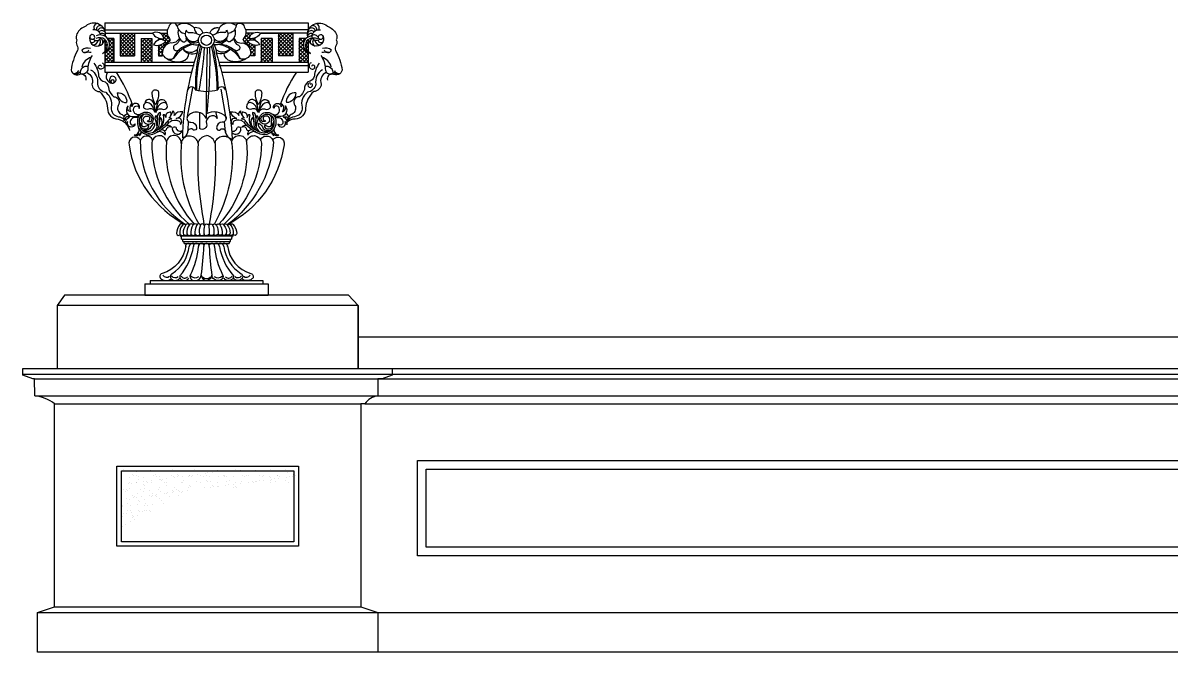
# Model space of a CAD drawing. Extents: x 241 to 4289, y 3278 to 4436.
# Drawn here: x 241 to 2265, y 3327 to 4436 of the extents above; entities that cross this region are included whole.
import ezdxf

# ---------------------------------------------------------------- set-up
doc = ezdxf.new("R2010")
doc.units = 0
doc.header["$LTSCALE"] = 0.85
doc.header["$MEASUREMENT"] = 0
doc.layers.get('0').update_dxf_attribs({"color": 3, "linetype": 'CONTINUOUS'})
for name, color, linetype in [('2', 2, 'CONTINUOUS'), ('3', 3, 'CONTINUOUS'), ('4', 4, 'CONTINUOUS'), ('7', 7, 'CONTINUOUS')]:
    doc.layers.add(name, color=color, linetype=linetype)

# ---------------------------------------------------------------- blocks, each defined once
blk = doc.blocks.new('*X3')
at = {"color": 0}
for p, q in [((71028, 35326.2), (71030, 35328.2)), ((71033, 35320.6), (71040.6, 35328.2)), ((71053.9, 35309.1), (71034.8, 35328.2)), ((71036.2, 35313.2), (71046.6, 35323.6)), ((71046.3, 35327.3), (71045.4, 35328.2)), ((71022.6, 35308.6), (71020.1, 35311.1)), ((71020.1, 35275.8), (71053.9, 35309.7)), ((71020.1, 35286.4), (71028.1, 35294.5)), ((71032.5, 35277.5), (71020.1, 35289.9)), ((71020.4, 35307.9), (71025.2, 35312.7)), ((71035.6, 35285), (71026.6, 35294)), ((71033.3, 35308.5), (71029.8, 35312)), ((71031.8, 35308.8), (71034.9, 35311.8)), ((71039.2, 35292), (71034, 35297.2)), ((71049.6, 35302.8), (71034.5, 35317.9)), ((71039.5, 35305.9), (71050, 35316.4)), ((71043.9, 35297.9), (71040, 35301.8)), ((71032, 35267.3), (71020.1, 35279.3)), ((71020.1, 35265.2), (71032.5, 35277.7)), ((71026.9, 35261.9), (71020.1, 35268.7)), ((71027.3, 35261.9), (71032.2, 35266.7))]:
    blk.add_line(p, q, dxfattribs=at)
blk = doc.blocks.new('*X1')
at = {"color": 0}
for p, q in [((70908.5, 35291.6), (70945.2, 35328.2)), ((70908.5, 35302.2), (70934.6, 35328.2)), ((70908.5, 35312.8), (70924, 35328.2)), ((70908.5, 35323.4), (70913.3, 35328.2)), ((70950.5, 35285.2), (70908.5, 35327.2)), ((70908.5, 35280.9), (70950.5, 35322.9)), ((70950.5, 35295.8), (70918.1, 35328.2)), ((70950.5, 35306.4), (70928.7, 35328.2)), ((70950.5, 35317), (70939.3, 35328.2)), ((70950.5, 35327.6), (70950, 35328.2)), ((70950.5, 35274.6), (70908.5, 35316.6)), ((70908.5, 35270.3), (70950.5, 35312.3)), ((70950.5, 35264), (70908.5, 35306)), ((70942, 35261.9), (70908.5, 35295.4)), ((70910.6, 35261.9), (70950.5, 35301.7)), ((70921.3, 35261.9), (70950.5, 35291.1)), ((70969.5, 35310.1), (70971.6, 35312.2)), ((70969.5, 35299.5), (70982.2, 35312.2)), ((70969.5, 35288.9), (70992.8, 35312.2)), ((70969.5, 35278.3), (71001.1, 35309.9)), ((71001.1, 35277.1), (70969.5, 35308.6)), ((70969.5, 35267.7), (71001.1, 35299.3)), ((71001.1, 35266.5), (70969.5, 35298)), ((70969.5, 35257.1), (71001.1, 35288.6)), ((71001.1, 35255.9), (70969.5, 35287.4)), ((71001.1, 35287.7), (70976.6, 35312.2)), ((71001.1, 35298.3), (70987.2, 35312.2)), ((71001.1, 35308.9), (70997.8, 35312.2)), ((70931.4, 35261.9), (70908.5, 35284.8)), ((70920.8, 35261.9), (70908.5, 35274.2)), ((70910.2, 35261.9), (70908.5, 35263.6)), ((70931.9, 35261.9), (70950.5, 35280.5)), ((70942.5, 35261.9), (70950.5, 35269.9)), ((70969.5, 35246.5), (71001.1, 35278)), ((71001.1, 35245.3), (70969.5, 35276.8)), ((70992.9, 35242.9), (70969.5, 35266.2)), ((70982.3, 35242.9), (70969.5, 35255.6)), ((70976.5, 35242.9), (71001.1, 35267.4)), ((70987.1, 35242.9), (71001.1, 35256.8)), ((70971.6, 35242.9), (70969.5, 35245)), ((70997.7, 35242.9), (71001.1, 35246.2))]:
    blk.add_line(p, q, dxfattribs=at)
blk = doc.blocks.new('*X2')
at = {"color": 0}
for p, q in [((70862.8, 35309.5), (70863.1, 35309.8)), ((70866.8, 35305.3), (70862.8, 35309.3)), ((70862.8, 35298.8), (70867.7, 35303.8)), ((70870.7, 35290.8), (70862.8, 35298.7)), ((70862.8, 35288.2), (70870.4, 35295.9)), ((70862.8, 35267), (70889.5, 35293.8)), ((70868.8, 35282.1), (70862.8, 35288.1)), ((70889.5, 35293.2), (70870.5, 35312.2)), ((70872.7, 35308.7), (70876.1, 35312.2)), ((70889.5, 35272), (70875.6, 35285.9)), ((70876, 35301.5), (70886.7, 35312.2)), ((70876.9, 35291.7), (70889.5, 35304.4)), ((70889.5, 35282.6), (70877, 35295.1)), ((70889.5, 35303.8), (70881.1, 35312.2)), ((70862.8, 35277.6), (70869.7, 35284.5)), ((70862.8, 35256.4), (70889.5, 35283.2)), ((70864.8, 35275.5), (70862.8, 35277.5)), ((70862.8, 35245.8), (70889.5, 35272.6)), ((70886.8, 35242.9), (70862.8, 35266.9)), ((70876.2, 35242.9), (70862.8, 35256.3)), ((70889.5, 35250.7), (70866.7, 35273.5)), ((70870.4, 35242.9), (70889.5, 35261.9)), ((70889.5, 35261.3), (70872, 35278.9)), ((70865.6, 35242.9), (70862.8, 35245.7)), ((70881, 35242.9), (70889.5, 35251.3))]:
    blk.add_line(p, q, dxfattribs=at)

msp = doc.modelspace()

# ---------------------------------------------------------------- linework, layer by layer
at = {"color": 7}
for p, q in [((385.6, 4436.2), (744.4, 4436.2)), ((744.4, 4436.2), (744.4, 4422.8)), ((386.8, 4418.2), (469.8, 4418.2)), ((413, 4418.2), (413, 4378.4)), ((438.2, 4418.2), (438.2, 4378.4)), ((483, 4418.2), (495.7, 4418.2)), ((743.2, 4418.2), (660.2, 4418.2)), ((660.2, 4418.2), (713.2, 4418.2)), ((691.8, 4418.2), (691.8, 4378.4)), ((717, 4418.2), (717, 4378.4)), ((401.6, 4408.6), (389.9, 4408.6)), ((389.9, 4408.6), (401.6, 4408.6)), ((401.6, 4367), (401.6, 4408.6)), ((401.6, 4408.6), (401.6, 4367)), ((449.6, 4408.6), (449.6, 4367)), ((449.6, 4408.6), (468.6, 4408.6)), ((468.6, 4408.6), (468.6, 4367)), ((480, 4409.8), (480, 4406)), ((480, 4396.9), (480, 4378.4)), ((650.1, 4409.8), (650.1, 4406)), ((650.1, 4397.5), (650.1, 4378.4)), ((661.5, 4408.6), (661.5, 4367)), ((680.4, 4408.6), (661.5, 4408.6)), ((680.4, 4408.6), (680.4, 4367)), ((740.2, 4408.6), (728.4, 4408.6)), ((728.4, 4408.6), (728.4, 4367)), ((744.4, 4407.3), (744.4, 4385.3)), ((385.6, 4383.9), (385.6, 4367)), ((413, 4378.4), (438.2, 4378.4)), ((480, 4378.4), (487.3, 4378.4)), ((650.1, 4378.4), (642.7, 4378.4)), ((717, 4378.4), (691.8, 4378.4)), ((744.4, 4383.9), (744.4, 4349.2)), ((385.6, 4367), (543.1, 4367)), ((385.6, 4367), (401.6, 4367)), ((586.8, 4367), (744.4, 4367)), ((385.6, 4349.2), (538.2, 4349.2)), ((591.6, 4349.2), (744.4, 4349.2)), ((518.3, 4061), (611.7, 4061)), ((525.4, 4047.6), (604.6, 4047.6)), ((456.3, 3976.3), (673.8, 3976.3)), ((456.3, 3976.3), (456.3, 3956.2)), ((465.7, 3982.3), (664.3, 3982.3)), ((465.7, 3982.3), (465.7, 3976.3)), ((664.3, 3982.3), (664.3, 3976.3)), ((673.8, 3976.3), (673.8, 3956.2)), ((456.3, 3956.2), (673.8, 3956.2))]:
    msp.add_line(p, q, dxfattribs=at)
at = {"color": 3}
for p, q in [((385.6, 4436.2), (385.6, 4422.8)), ((386.8, 4424.2), (496.2, 4424.2)), ((646.4, 4418.2), (633.7, 4418.2)), ((743.2, 4424.2), (633.8, 4424.2)), ((385.6, 4407.3), (385.6, 4385.3)), ((385.6, 4383.9), (385.6, 4349.2)), ((385.6, 4361), (543.1, 4361)), ((586.8, 4361), (744.4, 4361)), ((531.3, 4271.2), (540.8, 4321.7)), ((565, 4267.6), (565, 4315.7)), ((599.5, 4267.6), (590.9, 4319.2)), ((584.5, 4267.9), (581.4, 4279.9)), ((532.5, 4247.1), (533.2, 4262.6)), ((598.7, 4243.4), (596.7, 4262.5)), ((518.3, 4061), (611.7, 4061)), ((520.9, 4055), (609.1, 4055)), ((523.1, 4050.8), (606.9, 4050.8))]:
    msp.add_line(p, q, dxfattribs=at)
at = {"color": 4}
for p, q in [((713.2, 4418.2), (660.2, 4418.2)), ((638.9, 3982.3), (664.3, 3982.3)), ((664.3, 3982.3), (664.3, 3976.3)), ((664.3, 3976.3), (673.8, 3976.3)), ((673.8, 3976.3), (673.8, 3956.2))]:
    msp.add_line(p, q, dxfattribs=at)
at = {"color": 3}
for points in [[(386.9, 4412.3, 0.698115), (352, 4430.7, 0.182246), (336.6, 4417.1, 0.252132), (336.3, 4406.3, 0.203754), (336.3, 4396.9, -0.258142), (337.5, 4387.5, 0.090131), (326.1, 4353.1, 0.535416), (343, 4346.4, -0.515483), (352, 4335.6, 0.776751)], [(512.9, 4431.5, 0.769716), (498.6, 4429.4, 0.31729), (498.6, 4410.3, -0.505376), (498.9, 4403.7, 0.238903), (487, 4382.2, 0.375464), (504.3, 4372.4, 0.816443)], [(512.9, 4431.5, -0.416713), (542.9, 4427.5, -1.695575)], [(617.2, 4431.5, 0.416713), (587.1, 4427.5, 1.695575)], [(617.2, 4431.5, -0.769716), (631.4, 4429.4, -0.31729), (631.4, 4410.3, 0.505376), (631.1, 4403.7, -0.238903), (643, 4382.2, -0.375464), (625.7, 4372.4, -0.816443)], [(365.3, 4407.5, 1.562062), (359.3, 4412.6, 1.037774), (384.7, 4405.3, 0.026028), (385.6, 4407.3, 0.182246)], [(378.5, 4415.1, 0.412394), (364.4, 4423.9, 0.799921)], [(489.8, 4408.4, 0.527088), (469.6, 4418, 0.273136), (489.8, 4408.4, 2.306218)], [(512.9, 4431.5, 0.34571), (527.5, 4417.6)], [(515.4, 4425.2, 0.317319), (522.2, 4404, 0.838972), (529.1, 4409.4, -1.664776)], [(532.5, 4419.4, -0.422481), (529.9, 4423.6, 0.418627), (531.8, 4407.9, 0.401495), (550.8, 4406.9)], [(532.5, 4419.4, -0.180095), (553.5, 4414.5, -1.585024)], [(559, 4418.2, 0.420014), (542.9, 4427.5, -0.15798)], [(542.9, 4427.5, 0.202371), (549, 4416.7)], [(571, 4418.2, -0.433233), (587.7, 4427.4, 0.15798)], [(571, 4418.2, -0.420014), (587.1, 4427.5, 0.15798)], [(597.5, 4419.4, 0.180095), (576.5, 4414.5, 1.585024)], [(597.5, 4419.4, 0.422481), (600.1, 4423.6, -0.418627), (598.2, 4407.9, -0.426053), (578.4, 4407.6)], [(587.1, 4427.5, -0.202371), (581, 4416.7)], [(614.7, 4425.2, -0.317319), (607.8, 4404, -0.838972), (600.9, 4409.4, 1.664776)], [(617.2, 4431.5, -0.34571), (602.5, 4417.6)], [(640.2, 4408.4, -0.527088), (660.4, 4418, -0.273136), (640.2, 4408.4, -2.306218)], [(761.4, 4411.6, 0.423687), (749.1, 4413.2, 0.842691), (748.5, 4382.5, -3.428824)], [(764.7, 4407.5, -1.562062), (770.7, 4412.6, -1.037774), (745.4, 4405.3, -0.026028), (744.4, 4407.3, -0.182246)], [(764.4, 4407.7, -0.777916), (751.4, 4414.2, -0.434299), (765.6, 4423.9, -0.799921)], [(365.7, 4407.7, 0.579509), (378.4, 4410.2, 0.434299)], [(381.5, 4382.5, 0.526111), (385.6, 4407.3, 0.280422), (369.6, 4408.7, 4.253763)], [(493.2, 4403.7, 0.527088), (471.7, 4397.4, 0.273136), (493.2, 4403.7, 2.306218)], [(516.9, 4410, -0.385952), (501.3, 4401, 0.170735), (489.7, 4393, 1.960451)], [(541.5, 4398.4, 0.3081), (507.2, 4375.5, -0.401261), (495.7, 4373.2, 0.225835), (522.3, 4369.1, 0.379932), (533.8, 4383)], [(541.4, 4398.4, 0.19454), (506.3, 4373.2, 1.817414)], [(517.2, 4409.4, -0.314907), (508.5, 4397.1, 1.040155), (516, 4388.8, -0.404423)], [(552.7, 4398.7, 0.204204), (548.3, 4383.5, 0.07361), (522.5, 4234)], [(529.1, 4409.8, 0.402467), (552.7, 4398.7)], [(529.2, 4410.7, 0.396774), (551.3, 4402.5, -0.20194)], [(554.2, 4396.7, 0.063781), (545.4, 4318.1, 4.631788)], [(556.9, 4394.3, 0.069716), (547, 4318.3, 1.0531)], [(561, 4392.3), (561, 4392.7, -0.028754), (551.4, 4317, 1.204115)], [(570.2, 4393, -0.035866), (565.3, 4276.7)], [(573, 4395, -0.070368), (583, 4318.3, -1.0531)], [(575.7, 4397.3, -0.064303), (584.6, 4318.1, -4.631788)], [(577, 4399, -0.209261), (581.8, 4383.5, -0.060198), (610.3, 4231.5)], [(601, 4409.8, -0.402467), (577.3, 4398.7)], [(600.9, 4410.7, -0.396774), (578.7, 4402.5, 0.20194)], [(588.6, 4398.4, -0.19454), (623.8, 4373.2, -1.817414)], [(588.6, 4398.4, -0.3081), (622.8, 4375.5, 0.401261), (634.4, 4373.2, -0.225835), (607.7, 4369.1, -0.379932), (596.2, 4383)], [(612.9, 4409.4, 0.314907), (621.5, 4397.1, -1.040155), (614.1, 4388.8, 0.404423)], [(613.2, 4410, 0.385952), (628.7, 4401, -0.170735), (640.3, 4393, -1.960451)], [(636.9, 4403.7, -0.527088), (658.3, 4397.4, -0.273136), (636.9, 4403.7, -2.306218)], [(748.5, 4382.5, -0.526111), (744.4, 4407.3, -0.280422), (760.5, 4408.7, -4.253763)], [(363.6, 4379, 0.150469), (355.7, 4355.4, -0.520532), (343, 4346.4, -1.383463)], [(522.9, 4390.9, 0.454904), (548.9, 4389.9, -2.525875)], [(523.2, 4390.5, 0.362756), (548.3, 4383.5)], [(607.1, 4390.9, -0.454904), (581.1, 4389.9, 2.525875)], [(606.8, 4390.5, -0.362756), (581.8, 4383.5)], [(766.4, 4379, -0.150469), (774.3, 4355.4, 0.520532), (787.1, 4346.4, 1.383463)], [(360.7, 4353.8, -0.316564), (372.5, 4328.2, 0.328985), (387.2, 4314, -0.303365), (396.6, 4287.5, 0.405765), (409.9, 4271, -0.133765), (419.1, 4267.2, 7.49622)], [(366.3, 4365.3, -0.151567), (374.8, 4342.9, 0.314244), (386.3, 4332.3, -0.242755), (392.5, 4319, 0.14303), (401.3, 4306.1, -0.620501), (409.3, 4290.8, 0.42627), (414.3, 4275.7, -0.127515), (420, 4271, 0.990016)], [(380.7, 4365.9, -1.032996), (376.1, 4355.4, -0.556007), (375.4, 4361.3, -0.593494), (380, 4359.3, 0.909286)], [(769.4, 4353.8, 0.316564), (757.6, 4328.2, -0.328985), (742.8, 4314, 0.303365), (733.4, 4287.5, -0.405765), (720.1, 4271, 0.210212), (707, 4263.2, -7.49622)], [(763.8, 4365.3, 0.151567), (755.2, 4342.9, -0.314244), (743.7, 4332.3, 0.242755), (737.5, 4319, -0.14303), (728.7, 4306.1, 0.620501), (720.7, 4290.8, -0.42627), (715.7, 4275.7, 0.127515), (710.1, 4271, -0.990016)], [(749.3, 4365.9, 1.032996), (753.9, 4355.4, 0.556007), (754.6, 4361.3, 0.593494), (750, 4359.3, -0.909286)], [(354.4, 4348.8, -0.383956), (363, 4328.5, 0.414259), (376.1, 4315.4, -0.193136), (390.6, 4285.8, 0.434322), (408.9, 4266.8, -0.152743), (423.2, 4258.1, 1.016255)], [(390, 4348.2, 0.566866), (398.5, 4330.1, 0.462314), (405.5, 4336.8, 0.759984), (394.8, 4339.2, 0.46677), (398.5, 4330.1, 1.08221), (399.8, 4335.8, 0.924035), (398.5, 4330.1, 1.797408)], [(407.6, 4312.9, -0.437418), (424.4, 4298.3, 0.033641), (423.8, 4295.7, 0.206643)], [(407.6, 4312.9, 0.392999), (423.8, 4295.7, 0.042492)], [(474.6, 4292.1, -0.113981), (469.4, 4312.2, -1.094531), (480.5, 4312.8, -0.127423), (474.6, 4292.1, 0.430897)], [(545.1, 4318.6, 0.146979), (584.6, 4318.5)], [(656.3, 4292.1, -0.113981), (651.1, 4312.2, -1.094531), (662.2, 4312.8, -0.127423), (656.3, 4292.1, 0.430897)], [(722.4, 4312.9, 0.437418), (705.6, 4298.3, -0.033641), (706.2, 4295.7, -0.206643)], [(722.4, 4312.9, -0.392999), (706.2, 4295.7, -0.042492)], [(747.7, 4330.4, 1.045287), (747.7, 4322.7, 0.411458), (751.8, 4327, 0.965736), (747.7, 4327, -57.369477)], [(447.9, 4274.6, -0.654979), (436.9, 4286.1, -0.891982), (446.3, 4285.2, 1.187657), (433.4, 4288.1, -0.335423), (433.7, 4294.2, 0.445601), (431.9, 4279.9, -0.580109), (426.7, 4290.1, 0.741388), (437.5, 4271.3, 0.170439), (447.9, 4274.6, -0.217324)], [(470.7, 4296.5, -0.054265), (474.3, 4278.4, 0.475968), (462.7, 4284.3, -0.393855), (454, 4287.1)], [(470.7, 4296.5, 0.790569), (456.1, 4294.4, 1.088717)], [(479.1, 4296.5, 0.054265), (475.6, 4278.4, -0.475968), (487.1, 4284.3, 0.393855), (495.8, 4287.1)], [(479.1, 4296.5, -0.790569), (493.7, 4294.4, -1.088717)], [(652.4, 4296.5, -0.054265), (656, 4278.4, 0.475968), (644.5, 4284.3, -0.393855), (635.8, 4287.1)], [(652.4, 4296.5, 0.790569), (637.8, 4294.4, 1.088717)], [(660.9, 4296.5, 0.054265), (657.3, 4278.4, -0.475968), (668.8, 4284.3, 0.393855), (677.5, 4287.1)], [(660.9, 4296.5, -0.790569), (675.5, 4294.4, -1.088717)], [(682.1, 4274.6, 0.654979), (693.1, 4286.1, 0.891982), (683.7, 4285.2, -1.187657), (696.6, 4288.1, 0.335423), (696.3, 4294.2, -0.445601), (698.1, 4279.9, 0.580109), (703.4, 4290.1, -0.742406), (692.5, 4271.3, -0.172288), (682.1, 4274.6, 0.217324)], [(443.9, 4268.4, 0.554379), (430.6, 4262.3, 0.891982), (439.1, 4258.4, -1.187657), (426.5, 4262.3, 0.335423), (423.7, 4256.8, -0.445601), (429.3, 4270.1, 0.580109), (419.7, 4263.8, -0.389121), (425.3, 4276.4, -0.35347)], [(441.9, 4271.8, -0.144661), (444.6, 4270, 0.217324)], [(454.4, 4262, 1.009069), (469.9, 4273.1, 0.767075), (443.3, 4261.2)], [(460.5, 4263.4, 0.947668), (467.6, 4271.1, 0.770798), (446.3, 4261.7, 0.770798)], [(454.4, 4262, -0.684361), (461.4, 4272)], [(519, 4257.3, 0.899797), (511.7, 4267.9, 0.264096), (522.9, 4279.3, 0.33534), (507.9, 4273)], [(565, 4267.6, 0.557604), (531.3, 4271.2, 0.563841), (537.4, 4261.2, -0.396774), (547.5, 4251.6, -0.52071), (542, 4247.2, 0.744688), (531.4, 4243.4, -0.346628), (522.5, 4234)], [(552.7, 4278.1, 0.006368), (552.8, 4250.1)], [(584.5, 4267.9, 0.846844), (565, 4258.6, -0.713777), (552.8, 4250.1, -3.061018)], [(565.3, 4276.7, -0.343974), (598.7, 4271.2, -0.563841), (592.6, 4261.2, 0.396774), (582.5, 4251.6, 0.52071), (588, 4247.2, -0.744688), (598.7, 4243.4, 0.323404), (610.3, 4231.5)], [(611.1, 4257.3, -0.899797), (618.3, 4267.9, -0.264096), (607.1, 4279.3, -0.33534), (622.1, 4273)], [(675.6, 4262, -1.009069), (660.1, 4273.1, -0.757462), (687, 4261.2)], [(669.5, 4263.4, -0.947668), (662.4, 4271.1, -0.789255), (683.7, 4261)], [(675.6, 4262, 0.684361), (668.6, 4272)], [(687.8, 4271.8, 0.092114), (685.6, 4269.7, -0.217324)], [(686.1, 4268.4, -0.554379), (699.4, 4262.3, -0.891982), (690.9, 4258.4, 1.187657), (703.5, 4262.3, -0.335423), (706.3, 4256.8, 0.445601), (700.7, 4270.1, -0.580109), (710.4, 4263.8, 0.389121), (704.7, 4276.4, 0.35347)], [(421.3, 4268.6, -0.072362), (422.5, 4264.6, 0.990016)], [(423.6, 4257.6, -0.112923), (429.3, 4246.5, 1.016255)], [(443.3, 4261.2, 0.625313), (475.6, 4242.7, -0.105644)], [(446.3, 4261, 0.625313), (473.9, 4245.2, 0.625313)], [(472.7, 4259.8, 0.135691), (465.2, 4250.2, -0.298129), (451.5, 4247.3, -3.617444)], [(500, 4262, -0.3008), (516.8, 4263.1, -0.22074), (519, 4257.3, 1.078465)], [(630, 4262, 0.3008), (613.2, 4263.1, 0.22074), (611.1, 4257.3, -1.078465)], [(687, 4261.2, -0.618233), (654.5, 4242.7, 0.105644)], [(683.7, 4261, -0.625313), (656.1, 4245.2, -0.625313)], [(657.3, 4259.8, -0.135691), (664.8, 4250.2, 0.298129), (678.5, 4247.3, 3.617444)], [(708.7, 4268.6, 0.072362), (707.5, 4264.6, -0.990016)], [(469.9, 4230.5, 0.666575), (448, 4228.6, 0.256714), (528.7, 4080.4)], [(494.4, 4226.5, 0.935945), (468.5, 4224.3, 0.221478), (534.2, 4081.8, -2.853176)], [(520.4, 4224, 0.976333), (494.4, 4226.5, 0.211681), (543.7, 4081.1, -1.772424)], [(550.1, 4224, 0.764093), (520.8, 4227.2, 0.157342), (551.2, 4082, 3.331183)], [(550.1, 4224, -0.30918), (565, 4237.6, -1.148105)], [(580, 4224, 0.30918), (565, 4237.6, 1.148105)], [(580, 4224, -0.764093), (609.2, 4227.2, -0.157342), (578.8, 4082, -3.331183)], [(550.1, 4224, 0.061288), (560.5, 4082, 0.656633)], [(580, 4224, -0.061288), (569.5, 4082, -0.656633)], [(523, 4080.6, 0.223709), (518, 4064.2, 0.428542), (525.4, 4062.6, -0.309223)], [(534.6, 4080.5, 0.529766), (528.7, 4080.4, 0.181087), (523.6, 4065.5, 0.603508), (531, 4063, -0.4607)], [(541.3, 4080.7, 0.504037), (534.4, 4080, 0.199463), (530.2, 4064.5, 0.559176), (537.9, 4063.2, 2.236066)], [(548.2, 4080.6, 0.452972), (540.7, 4080, 0.152871), (537.3, 4064.2, 0.502567), (544.9, 4063.3, -0.428787)], [(554.3, 4080.2, 0.671783), (547.4, 4079.2, 0.134751), (544.6, 4064.1, 0.403369), (553.1, 4062.9, 0.512875)], [(561.2, 4079.2, 0.670565), (554.3, 4080.2, 0.134453), (552.3, 4063.8, 0.440198), (560.8, 4063.5, -0.464361)], [(561.2, 4079.2, 0.053753), (560.3, 4065.8, 0.504137), (565, 4061.7, 0.748412)], [(561.2, 4079.2, -0.742886), (568.8, 4079.2, -0.147522)], [(568.8, 4079.2, -0.053753), (569.7, 4065.8, -0.504137), (565, 4061.7, -0.748412)], [(568.8, 4079.2, -0.670565), (575.7, 4080.2, -0.134453), (577.8, 4063.8, -0.440198), (569.2, 4063.5, 0.464361)], [(504.1, 3994.1, 0.506904), (502.9, 3985.4, 0.475576), (517.7, 3986.1)]]:
    msp.add_lwpolyline(points, format="xyb", dxfattribs=at)
at = {"color": 4}
for points in [[(743.3, 4411.1, -0.718606), (778, 4430.7, -0.182246), (793.4, 4417.1, -0.252132), (793.7, 4406.3, -0.203754), (793.7, 4396.9, 0.258142), (792.5, 4387.5, -0.090131), (804, 4353.1, -0.535416), (787.1, 4346.4, 0.515483), (778, 4335.6, -0.776751)], [(775.6, 4348.8, 0.383956), (767.1, 4328.5, -0.414259), (753.9, 4315.4, 0.193136), (739.5, 4285.8, -0.434322), (721.1, 4266.8, 0.191988), (707.2, 4261.6, -1.016255)], [(681.5, 4229.8, -0.865855), (701.6, 4221.2, -0.244496), (601.4, 4080.4)], [(606.3, 4081.2, -0.325449), (611.9, 4081.2, -0.172736), (618.2, 4064.8, -0.629198), (611.3, 4063.1, -0.356663)], [(601.9, 4043.6, 0.304118), (643.3, 3994.6, -0.672059), (644.9, 3984.9, -0.34984), (627.2, 3985.4, -0.193915)]]:
    msp.add_lwpolyline(points, format="xyb", dxfattribs=at)
at = {"color": 3}
msp.add_lwpolyline([(566.2, 4392), (564.9, 4347.7), (565, 4315.7)], dxfattribs=at)
at = {"color": 7}
for points in [[(448.5, 4229.8, 0.865855), (428.4, 4221.2, 0.244496), (528.7, 4080.4)], [(609.6, 4224, -0.976333), (635.6, 4226.5, -0.211681), (586.3, 4081.1, 1.772424)], [(635.6, 4226.5, -0.925938), (661.8, 4224.3, -0.215364), (595.8, 4081.8, 2.853176)], [(660.3, 4230.6, -0.742728), (683.1, 4225.8, -0.216966), (601.4, 4080.4)], [(523.7, 4081.2, 0.325449), (518.1, 4081.2, 0.172736), (511.9, 4064.8, 0.629198), (518.8, 4063.1, 0.356663)], [(528.7, 4080.4, 0.429324), (523, 4080.6)], [(575.7, 4080.2, -0.671783), (582.6, 4079.2, -0.134751), (585.5, 4064.1, -0.403369), (576.9, 4062.9, -0.512875)], [(581.9, 4080.6, -0.452972), (589.3, 4080, -0.152871), (592.7, 4064.2, -0.502567), (585.2, 4063.3, 0.428787)], [(588.8, 4080.7, -0.504037), (595.7, 4080, -0.199463), (599.8, 4064.5, -0.559176), (592.2, 4063.2, -2.236066)], [(595.4, 4080.5, -0.529766), (601.4, 4080.4, -0.181087), (606.4, 4065.5, -0.603508), (599.1, 4063, 0.4607)], [(601.4, 4080.4, -0.429324), (607, 4080.6)], [(607, 4080.6, -0.223709), (612, 4064.2, -0.428542), (604.7, 4062.6, 0.309223)], [(528.2, 4043.6, -0.304118), (486.7, 3994.6, 0.672059), (485.1, 3984.9, 0.34984), (502.9, 3985.4, 0.193915)], [(517.7, 3990.5, 0.418223), (524.4, 3982.3, 0.297316), (533.7, 3986.2)], [(536.6, 3992.4, 0.578765), (543.9, 3982.3, 0.431297), (555.6, 3991.4)], [(555.6, 3991.4, 0.365941), (565, 3982.3, 1.076134)], [(574.3, 3991.1, -0.356991), (565, 3982.3, -1.076134)], [(593.4, 3992.4, -0.578765), (586.2, 3982.3, -0.431297), (574.4, 3991.4)], [(612.3, 3990.5, -0.418223), (605.6, 3982.3, -0.297316), (596.3, 3986.2)], [(625.9, 3994.1, -0.506904), (627.2, 3985.4, -0.475576), (612.3, 3986.1)]]:
    msp.add_lwpolyline(points, format="xyb", dxfattribs=at)
at = {"color": 3}
for radius in [13.9, 9.12]:
    msp.add_circle((564.7, 4405.8), radius, dxfattribs=at)
for centre, radius, start, end in [((373.7, 4427.9), 7.36, 98.3917, 210.0324), ((756.3, 4427.9), 7.36, 329.9676, 81.6083), ((363.8, 4411.9), 4.6, 170.8404, 294.4425), ((377.6, 4398.5), 16.6, 298.677, 114.995), ((377.5, 4424.7), 6.83, 78.2387, 188.9866), ((379.8, 4420.4), 6.96, 53.1393, 161.8843), ((380.8, 4416.4), 6.27, 16.5303, 142.0596), ((380.8, 4411.5), 6.25, 7.5436, 117.2722), ((749.2, 4411.4), 6.29, 63.2785, 184.7231), ((749.2, 4416.4), 6.27, 37.9404, 163.4697), ((750.2, 4420.4), 6.96, 18.1157, 126.8607), ((752.5, 4424.7), 6.83, 351.0134, 101.7613), ((766.2, 4411.9), 4.6, 245.5575, 9.1596), ((363.5, 4406.6), 4.99, 218.9917, 345.5184), ((364.9, 4406.5), 9.12, 269.9011, 353.7614), ((369.9, 4402.5), 8.02, 298.7266, 35.8037), ((376.5, 4402.9), 5.93, 335.2309, 80.0034), ((753.5, 4402.9), 5.93, 99.9966, 204.7691), ((760.1, 4402.5), 8.02, 144.1963, 241.2734), ((765.1, 4406.5), 9.12, 186.2386, 270.0989), ((766.6, 4406.6), 4.99, 194.4816, 321.0083), ((355.2, 4375.2), 16.7, 71.6591, 128.3405), ((368.6, 4352.7), 24.1, 106.6779, 165.5211), ((349.5, 4388.4), 4.14, 175.4823, 261.2989), ((350.6, 4391.3), 7.41, 257.5796, 340.4885), ((355, 4345.8), 38.7, 80.2325, 98.0066), ((775, 4345.8), 38.7, 81.9934, 99.7675), ((761.5, 4352.7), 24.1, 14.4789, 73.3221), ((774.8, 4375.2), 16.7, 51.6595, 108.3409), ((779.4, 4391.3), 7.41, 199.5115, 282.4204), ((780.5, 4388.4), 4.14, 278.7011, 4.5177), ((331.1, 4356.6), 9.43, 267.4073, 333.852), ((353.2, 4348.4), 11.3, 74.4069, 189.7632), ((345.5, 4359.6), 0.418, 17.5376, 268.6765), ((776.8, 4348.4), 11.3, 350.2368, 105.5931), ((784.5, 4359.6), 0.418, 271.3235, 162.4624), ((798.9, 4356.6), 9.43, 206.148, 272.5927), ((334.4, 4353.8), 7.78, 245.0952, 332.8504), ((795.6, 4353.8), 7.78, 207.1496, 294.9048), ((538.7, 4316.4), 6.97, 17.3033, 170.0734), ((591.3, 4316.4), 6.97, 9.9266, 162.6967), ((460.4, 4289.1), 6.72, 60.3035, 197.1575), ((451.3, 4275.4), 23.2, 7.5703, 57.404), ((498.5, 4275.4), 23.2, 122.596, 172.4297), ((489.4, 4289.1), 6.72, 342.8425, 119.6965), ((642.2, 4289.1), 6.72, 60.3035, 197.1575), ((633, 4275.4), 23.2, 7.5703, 57.404), ((680.3, 4275.4), 23.2, 122.596, 172.4297), ((671.1, 4289.1), 6.72, 342.8425, 119.6965), ((458.2, 4267.4), 8.42, 116.0363, 197.5327), ((461, 4267.7), 4.29, 263.5914, 84.4004), ((479.9, 4268.3), 5.93, 129.8175, 192.6725), ((466.2, 4266.6), 11.7, 2.873, 32.1045), ((494.9, 4267.8), 17.1, 149.8107, 191.1604), ((483.6, 4273.8), 4.34, 87.928, 143.8474), ((497.6, 4266.8), 16.5, 148.2999, 191.0225), ((466.9, 4267.1), 22.9, 311.7047, 18.7959), ((477.3, 4277.4), 6.55, 329.8652, 6.9346), ((489, 4270.1), 4.35, 355.2613, 94.7864), ((500.5, 4271.5), 7.43, 77.2175, 193.8922), ((494.9, 4275.7), 7.83, 295.8714, 22.9863), ((488.5, 4282.7), 16.9, 319.3552, 354.6334), ((501.7, 4275.5), 6.72, 337.786, 56.5543), ((628.3, 4275.5), 6.72, 123.4457, 202.214), ((641.5, 4282.7), 16.9, 185.3666, 220.6448), ((635.1, 4275.7), 7.83, 157.0137, 244.1286), ((629.5, 4271.5), 7.43, 346.1078, 102.7825), ((641.1, 4270.1), 4.35, 85.2136, 184.7387), ((663.1, 4267.1), 22.9, 161.2041, 228.2953), ((646.4, 4273.8), 4.34, 36.1526, 92.072), ((652.7, 4277.4), 6.55, 173.0654, 210.1348), ((632.4, 4266.8), 16.5, 348.9775, 31.7001), ((635.2, 4267.8), 17.1, 348.8396, 30.1893), ((663.8, 4266.6), 11.7, 147.8955, 177.127), ((650.1, 4268.3), 5.93, 347.3275, 50.1825), ((669, 4267.7), 4.29, 95.5996, 276.4086), ((671.9, 4267.4), 8.42, 342.4673, 63.9637), ((454.8, 4263.8), 8.52, 185.8385, 242.2969), ((456.6, 4259.8), 10.3, 196.2045, 295.593), ((455.5, 4262.4), 8.83, 190.924, 279.4115), ((437, 4259.4), 14.3, 347.0078, 22.5264), ((459.3, 4260.1), 15.3, 242.6485, 344.4219), ((485.4, 4176.2), 82.5, 105.6737, 110.1554), ((457.2, 4255.1), 6, 309.3421, 5.6676), ((459.4, 4259.3), 19.4, 308.2843, 15.4273), ((469.9, 4256.8), 4.13, 349.5064, 47.391), ((433.6, 4249.1), 44.3, 5.3607, 23.7612), ((442, 4310.2), 72.4, 296.4155, 320.2441), ((465.6, 4259.3), 16.3, 303.7169, 15.2669), ((442, 4310.2), 75.4, 296.4155, 320.2441), ((494.7, 4262.4), 12.9, 146.2453, 182.5441), ((469.7, 4261.9), 17.2, 315.8693, 14.2446), ((474.5, 4260), 13.4, 27.2404, 45.5722), ((497, 4247.9), 7.66, 32.4711, 133.508), ((500, 4248.2), 5.2, 48.436, 154.1658), ((502.2, 4259.9), 6.91, 78.6853, 168.6508), ((499.8, 4264.4), 4.44, 30.1719, 108.3157), ((508.3, 4248.8), 4.11, 43.8161, 165.8523), ((518.1, 4252.2), 6.83, 183.9988, 315.0922), ((612, 4252.2), 6.83, 246.11, 356.0012), ((621.7, 4248.8), 4.11, 14.1477, 136.1839), ((630.3, 4264.4), 4.44, 71.6843, 149.8281), ((627.8, 4259.9), 6.91, 11.3492, 101.3147), ((633.1, 4247.9), 7.66, 46.492, 147.5289), ((630.1, 4248.2), 5.2, 25.8342, 131.564), ((688, 4310.2), 75.4, 219.7559, 243.5845), ((688, 4310.2), 72.4, 219.7559, 243.5845), ((660.3, 4261.9), 17.2, 165.7554, 224.1307), ((655.5, 4260), 13.4, 134.4278, 152.7596), ((635.4, 4262.4), 12.9, 357.4559, 33.7547), ((664.4, 4259.3), 16.3, 164.7331, 236.2831), ((670.6, 4259.3), 19.4, 164.5727, 231.7157), ((696.4, 4249.1), 44.3, 156.2388, 174.6393), ((660.1, 4256.8), 4.13, 132.609, 190.4936), ((670.8, 4260.1), 15.3, 195.5781, 297.3515), ((644.6, 4176.2), 82.5, 69.8446, 74.3263), ((672.9, 4255.1), 6, 174.3324, 230.6579), ((673.4, 4259.8), 10.3, 244.407, 343.7955), ((674.5, 4262.4), 8.83, 260.5885, 349.076), ((693.1, 4259.4), 14.3, 157.4736, 192.9922), ((675.2, 4263.8), 8.52, 297.7031, 354.1615), ((437.3, 4247.7), 8.91, 270.5987, 17.8486), ((440.9, 4243.4), 5.78, 232.669, 342.1723), ((442.6, 4239.5), 4.32, 335.0225, 29.3854), ((443.1, 4242.5), 5.99, 305.2156, 6.098), ((447.3, 4241.1), 2.71, 336.2381, 50.5715), ((482, 4232.8), 11.9, 30.2371, 109.4788), ((486.2, 4241.2), 6.42, 335.4518, 127.5338), ((491.2, 4250.6), 4.05, 241.9145, 357.908), ((513.7, 4249.5), 9.44, 178.119, 346.5419), ((616.3, 4249.5), 9.44, 223.3633, 1.881), ((638.8, 4250.6), 4.05, 182.092, 298.0855), ((643.8, 4241.2), 6.42, 52.4662, 204.5482), ((648.1, 4232.8), 11.9, 70.5212, 149.7629), ((682.7, 4241.1), 2.71, 129.4285, 203.7619), ((687, 4242.5), 5.99, 173.902, 234.7844), ((687.4, 4239.5), 4.32, 150.6146, 204.9775), ((689.2, 4243.4), 5.78, 197.8277, 307.331), ((692.8, 4247.7), 8.91, 169.5218, 269.4013), ((468.3, 4050.4), 66.7, 302.4449, 353.0986), ((442.4, 4056.8), 100.5, 318.6303, 351.6708), ((425.4, 4050.8), 125.6, 332.3102, 356.1334), ((52.4, 4063.5), 508.4, 351.8495, 357.6112), ((1068, 4061.8), 498.6, 182.2423, 188.1532), ((704.6, 4050.8), 125.6, 183.8666, 207.6898), ((494.8, 3996.6), 8.45, 217.1329, 306.4098), ((509.7, 3996.5), 9.02, 223.9772, 304.9178), ((526.1, 3993.6), 7.09, 212.5836, 317.34), ((545.1, 3998.6), 11.5, 227.4907, 304.5955), ((565, 3996.1), 10.5, 226.503, 313.497)]:
    msp.add_arc(centre, radius, start, end, dxfattribs=at)
at = {"color": 7}
for centre, radius, start, end in [((191, 4206.9), 257.9, 19.1831, 33.4848), ((938.4, 4206.9), 257.9, 146.5152, 160.6883), ((515, 4056), 6.07, 350.0971, 56.1017), ((520.3, 4052.2), 3.12, 334.0463, 63.4437), ((523, 4048.4), 2.56, 341.6123, 67.2329), ((607.1, 4048.4), 2.56, 112.7671, 198.3877), ((609.7, 4052.2), 3.12, 116.5563, 205.9537), ((533.1, 4042.3), 5.11, 55.9345, 180.0041), ((540.4, 4041.7), 5.91, 55.8972, 173.9103), ((547.1, 4042.3), 5.38, 37.5, 180.2068), ((555.8, 4042.6), 5.12, 23.6511, 182.8359), ((565, 4042.9), 4.71, 352.7785, 187.2215), ((574.1, 4042.2), 5.2, 1.0631, 152.45), ((582.3, 4042.2), 5.42, 1.4758, 140.6791), ((589.5, 4041.5), 6.04, 8.0049, 122.1875), ((692.8, 4060.2), 106.5, 189.7085, 220.8976), ((661.7, 4050.4), 66.7, 186.9014, 237.5551), ((535.8, 3990.1), 0.747, 141.7182, 193.907), ((584.9, 3998.6), 11.5, 235.4045, 312.5093), ((594.3, 3990.1), 0.747, 346.093, 38.2818), ((603.9, 3993.6), 7.09, 222.66, 327.4164), ((620.3, 3996.5), 9.02, 235.0822, 316.0228), ((635.3, 3996.6), 8.45, 233.5902, 322.8671)]:
    msp.add_arc(centre, radius, start, end, dxfattribs=at)
at = {"color": 4}
for centre, radius, start, end in [((607.1, 4048.4), 2.56, 112.7671, 198.3877), ((609.7, 4052.2), 3.12, 116.5563, 205.9537), ((615.1, 4056), 6.07, 123.8983, 189.9029), ((596.5, 4042.1), 5.52, 2.5006, 125.7971)]:
    msp.add_arc(centre, radius, start, end, dxfattribs=at)
at = {"layer": '2'}
msp.add_line((3737.3, 3327.4), (266.9, 3327.4), dxfattribs=at)
at = {"layer": '3'}
for p, q in [((832.2, 3938.2), (301.7, 3938.2)), ((241.3, 3817.4), (892.5, 3817.4)), ((261.9, 3808.9), (867.1, 3808.9)), ((867.1, 3808.9), (3129.3, 3808.9)), ((892.5, 3817.4), (3111.7, 3817.4)), ((297.1, 3764.9), (837.1, 3764.9)), ((867.1, 3778.9), (3137.1, 3778.9)), ((414.6, 3644.1), (414.6, 3644.1)), ((418.5, 3649.2), (418.5, 3649.2)), ((441.6, 3645.1), (441.6, 3645.1)), ((465.6, 3648.2), (465.6, 3648.2)), ((467.8, 3645.4), (467.8, 3645.4)), ((493.3, 3645.3), (493.3, 3645.3)), ((504.4, 3649), (504.4, 3649)), ((520.3, 3646.3), (520.3, 3646.3)), ((544.4, 3648.6), (544.4, 3648.6)), ((546.2, 3647), (546.2, 3647)), ((546.5, 3646.6), (546.5, 3646.6)), ((572.1, 3646.5), (572.1, 3646.5)), ((575.6, 3644), (575.6, 3644)), ((585, 3647.8), (585, 3647.8)), ((589.2, 3645.8), (589.2, 3645.8)), ((594.4, 3646.5), (594.4, 3646.5)), ((599.1, 3647.4), (599.1, 3647.4)), ((602.5, 3647.6), (602.5, 3647.6)), ((616.1, 3649.4), (616.1, 3649.4)), ((625, 3647.4), (625, 3647.4)), ((625.3, 3647.8), (625.3, 3647.8)), ((626.9, 3645.7), (626.9, 3645.7)), ((650.9, 3647.7), (650.9, 3647.7)), ((665.6, 3646.5), (665.6, 3646.5)), ((677.9, 3648.6), (677.9, 3648.6)), ((704, 3649), (704, 3649)), ((705.6, 3646.2), (705.6, 3646.2)), ((707.5, 3644.5), (707.5, 3644.5)), ((414.1, 3636.2), (414.1, 3636.2)), ((415.2, 3624.8), (415.2, 3624.8)), ((427.7, 3624.6), (427.7, 3624.6)), ((428.7, 3635.2), (428.7, 3635.2)), ((429.2, 3626.5), (429.2, 3626.5)), ((432.9, 3625.2), (432.9, 3625.2)), ((433.7, 3641.1), (433.7, 3641.1)), ((435.6, 3639.4), (435.6, 3639.4)), ((441, 3638.9), (441, 3638.9)), ((441, 3626.3), (441, 3626.3)), ((442.2, 3625.8), (442.2, 3625.8)), ((444.3, 3631.4), (444.3, 3631.4)), ((445.2, 3636.2), (445.2, 3636.2)), ((454.3, 3635.1), (454.3, 3635.1)), ((454.6, 3628.1), (454.6, 3628.1)), ((459.8, 3628.8), (459.8, 3628.8)), ((460.4, 3626.6), (460.4, 3626.6)), ((467.9, 3629.9), (467.9, 3629.9)), ((468.4, 3626.1), (468.4, 3626.1)), ((472.1, 3639), (472.1, 3639)), ((474.3, 3640.2), (474.3, 3640.2)), ((476.3, 3636.3), (476.3, 3636.3)), ((481.3, 3636), (481.3, 3636)), ((481.5, 3631.6), (481.5, 3631.6)), ((484.3, 3631.1), (484.3, 3631.1)), ((486.1, 3629.4), (486.1, 3629.4)), ((486.7, 3632.3), (486.7, 3632.3)), ((491.5, 3626.6), (491.5, 3626.6)), ((494, 3626), (494, 3626)), ((494.9, 3633.4), (494.9, 3633.4)), ((503.3, 3639), (503.3, 3639)), ((507.4, 3636.4), (507.4, 3636.4)), ((507.5, 3636.3), (507.5, 3636.3)), ((508.4, 3635.2), (508.4, 3635.2)), ((513.7, 3635.9), (513.7, 3635.9)), ((514.3, 3639.9), (514.3, 3639.9)), ((516.2, 3638.2), (516.2, 3638.2)), ((521, 3627), (521, 3627)), ((521.8, 3636.9), (521.8, 3636.9)), ((522.7, 3626.7), (522.7, 3626.7)), ((524.9, 3630.2), (524.9, 3630.2)), ((533, 3636.2), (533, 3636.2)), ((534.4, 3639.1), (534.4, 3639.1)), ((535.4, 3638.7), (535.4, 3638.7)), ((538.6, 3636.4), (538.6, 3636.4)), ((540.6, 3639.4), (540.6, 3639.4)), ((547.1, 3627.3), (547.1, 3627.3)), ((548.7, 3640.5), (548.7, 3640.5)), ((553.8, 3626.7), (553.8, 3626.7)), ((554.9, 3639), (554.9, 3639)), ((560, 3637.2), (560, 3637.2)), ((562.3, 3642.3), (562.3, 3642.3)), ((564.9, 3629.9), (564.9, 3629.9)), ((565.6, 3639.1), (565.6, 3639.1)), ((566.7, 3628.2), (566.7, 3628.2)), ((567.5, 3643), (567.5, 3643)), ((569.8, 3636.5), (569.8, 3636.5)), ((572.7, 3627.2), (572.7, 3627.2)), ((585, 3626.8), (585, 3626.8)), ((586.2, 3637.6), (586.2, 3637.6)), ((595, 3638.6), (595, 3638.6)), ((596.7, 3639.2), (596.7, 3639.2)), ((596.8, 3637), (596.8, 3637)), ((599.7, 3628.2), (599.7, 3628.2)), ((600.9, 3636.5), (600.9, 3636.5)), ((605.5, 3629), (605.5, 3629)), ((611.8, 3637.4), (611.8, 3637.4)), ((616.1, 3626.8), (616.1, 3626.8)), ((625.3, 3624.7), (625.3, 3624.7)), ((625.9, 3628.5), (625.9, 3628.5)), ((627.8, 3639.3), (627.8, 3639.3)), ((632.1, 3636.6), (632.1, 3636.6)), ((635.6, 3637.8), (635.6, 3637.8)), ((638.7, 3626.4), (638.7, 3626.4)), ((638.8, 3638.4), (638.8, 3638.4)), ((645.5, 3628.6), (645.5, 3628.6)), ((647.2, 3626.9), (647.2, 3626.9)), ((647.4, 3626.9), (647.4, 3626.9)), ((651.5, 3628.4), (651.5, 3628.4)), ((652.3, 3628.2), (652.3, 3628.2)), ((657.5, 3628.9), (657.5, 3628.9)), ((659, 3639.3), (659, 3639.3)), ((663.2, 3636.6), (663.2, 3636.6)), ((665, 3638.7), (665, 3638.7)), ((665.6, 3630), (665.6, 3630)), ((675.6, 3637.4), (675.6, 3637.4)), ((677.4, 3635.7), (677.4, 3635.7)), ((678.4, 3627), (678.4, 3627)), ((678.5, 3629.4), (678.5, 3629.4)), ((679.2, 3631.8), (679.2, 3631.8)), ((684.4, 3632.5), (684.4, 3632.5)), ((686.1, 3627.8), (686.1, 3627.8)), ((690.1, 3639.4), (690.1, 3639.4)), ((690.6, 3638.6), (690.6, 3638.6)), ((692.5, 3633.5), (692.5, 3633.5)), ((694.3, 3636.7), (694.3, 3636.7)), ((704.7, 3629.7), (704.7, 3629.7)), ((706.1, 3635.3), (706.1, 3635.3)), ((709.5, 3627), (709.5, 3627)), ((711.3, 3636), (711.3, 3636)), ((716.2, 3636.5), (716.2, 3636.5)), ((717.6, 3639.6), (717.6, 3639.6)), ((719.4, 3637.1), (719.4, 3637.1)), ((721.3, 3639.4), (721.3, 3639.4)), ((414.1, 3622.8), (414.1, 3622.8)), ((414.2, 3622.7), (414.2, 3622.7)), ((415.8, 3605.6), (415.8, 3605.6)), ((417.9, 3613.8), (417.9, 3613.8)), ((422.1, 3611.1), (422.1, 3611.1)), ((424.2, 3613.5), (424.2, 3613.5)), ((426, 3611.9), (426, 3611.9)), ((429.3, 3615.9), (429.3, 3615.9)), ((434.7, 3603.9), (434.7, 3603.9)), ((442.8, 3606.5), (442.8, 3606.5)), ((449.1, 3613.9), (449.1, 3613.9)), ((453.3, 3611.2), (453.3, 3611.2)), ((454.2, 3622.3), (454.2, 3622.3)), ((454.9, 3615.8), (454.9, 3615.8)), ((456.1, 3620.6), (456.1, 3620.6)), ((463.8, 3603.4), (463.8, 3603.4)), ((464.8, 3612.7), (464.8, 3612.7)), ((469, 3606.9), (469, 3606.9)), ((469, 3604.1), (469, 3604.1)), ((474.7, 3603.5), (474.7, 3603.5)), ((477.2, 3605.2), (477.2, 3605.2)), ((480.2, 3613.9), (480.2, 3613.9)), ((481.9, 3616.8), (481.9, 3616.8)), ((484.4, 3611.2), (484.4, 3611.2)), ((490.7, 3607), (490.7, 3607)), ((494.6, 3606.8), (494.6, 3606.8)), ((494.8, 3621.4), (494.8, 3621.4)), ((496, 3607.7), (496, 3607.7)), ((504.1, 3608.7), (504.1, 3608.7)), ((504.8, 3612.3), (504.8, 3612.3)), ((506.6, 3610.6), (506.6, 3610.6)), ((508.1, 3617.1), (508.1, 3617.1)), ((511.4, 3614), (511.4, 3614)), ((515.6, 3611.3), (515.6, 3611.3)), ((517.7, 3610.5), (517.7, 3610.5)), ((521.6, 3607.7), (521.6, 3607.7)), ((522.9, 3611.2), (522.9, 3611.2)), ((531, 3612.3), (531, 3612.3)), ((533.7, 3617), (533.7, 3617)), ((534.8, 3621.1), (534.8, 3621.1)), ((536.7, 3619.4), (536.7, 3619.4)), ((560.7, 3618), (560.7, 3618)), ((571.5, 3617.6), (571.5, 3617.6)), ((575.4, 3620.2), (575.4, 3620.2)), ((576.7, 3618.3), (576.7, 3618.3)), ((584.8, 3619.4), (584.8, 3619.4)), ((586.8, 3618.3), (586.8, 3618.3)), ((598.4, 3621.1), (598.4, 3621.1)), ((603.6, 3621.8), (603.6, 3621.8)), ((611.8, 3622.9), (611.8, 3622.9)), ((612.4, 3618.2), (612.4, 3618.2)), ((615.5, 3619.9), (615.5, 3619.9)), ((617.3, 3618.2), (617.3, 3618.2)), ((414.6, 3586), (414.6, 3586)), ((415.2, 3597), (415.2, 3597)), ((416.4, 3584.3), (416.4, 3584.3)), ((416.5, 3586.3), (416.5, 3586.3)), ((423.3, 3598.1), (423.3, 3598.1)), ((426, 3588.8), (426, 3588.8)), ((429.9, 3596.7), (429.9, 3596.7)), ((430.2, 3586.1), (430.2, 3586.1)), ((436.9, 3599.9), (436.9, 3599.9)), ((437.3, 3601.5), (437.3, 3601.5)), ((442.1, 3600.6), (442.1, 3600.6)), ((443.5, 3587.3), (443.5, 3587.3)), ((444.7, 3594.8), (444.7, 3594.8)), ((446.5, 3593.1), (446.5, 3593.1)), ((450.2, 3601.6), (450.2, 3601.6)), ((455.2, 3585.1), (455.2, 3585.1)), ((455.5, 3596.5), (455.5, 3596.5)), ((457.1, 3588.8), (457.1, 3588.8)), ((461.4, 3586.2), (461.4, 3586.2)), ((468.5, 3601.5), (468.5, 3601.5)), ((469.6, 3587.6), (469.6, 3587.6)), ((476.6, 3601.8), (476.6, 3601.8)), ((482.5, 3597.5), (482.5, 3597.5)), ((485.3, 3593.9), (485.3, 3593.9)), ((488.3, 3588.9), (488.3, 3588.9)), ((499.6, 3601.6), (499.6, 3601.6)), ((515.3, 3602.7), (515.3, 3602.7)), ((414.3, 3576.4), (414.3, 3576.4)), ((417.1, 3567), (417.1, 3567)), ((419.2, 3571.7), (419.2, 3571.7)), ((424.4, 3572.3), (424.4, 3572.3)), ((425.1, 3576.3), (425.1, 3576.3)), ((430.6, 3577.4), (430.6, 3577.4)), ((432.6, 3573.4), (432.6, 3573.4)), ((434.1, 3563.7), (434.1, 3563.7)), ((435.1, 3567.2), (435.1, 3567.2)), ((436.9, 3565.5), (436.9, 3565.5)), ((444.1, 3568), (444.1, 3568)), ((445.4, 3576.4), (445.4, 3576.4)), ((446.1, 3575.2), (446.1, 3575.2)), ((451.3, 3575.9), (451.3, 3575.9)), ((456.2, 3577.3), (456.2, 3577.3)), ((459.5, 3577), (459.5, 3577)), ((465.2, 3576), (465.2, 3576)), ((467, 3574.3), (467, 3574.3)), ((414.9, 3545.2), (414.9, 3545.2)), ((415.6, 3548.8), (415.6, 3548.8)), ((417.7, 3547.8), (417.7, 3547.8)), ((422.3, 3551.3), (422.3, 3551.3)), ((431.2, 3558.1), (431.2, 3558.1)), ((438.3, 3561.1), (438.3, 3561.1)), ((296.4, 3407.2), (837.1, 3407.2))]:
    msp.add_line(p, q, dxfattribs=at)
for points in [[(415.1, 3646.9), (718.9, 3646.9), (718.9, 3521.8), (415.1, 3521.8)], [(952.1, 3649.9), (3052.3, 3649.9), (3052.3, 3512.2), (952.1, 3512.2)]]:
    msp.add_lwpolyline(points, close=True, dxfattribs=at)
at = {"layer": '4'}
for p, q in [((832.2, 3882.8), (3172, 3882.8)), ((892.5, 3827.4), (3111.7, 3827.4)), ((844, 3764.9), (3160.2, 3764.9)), ((266.9, 3397.2), (866.9, 3397.2)), ((866.9, 3397.2), (3137.3, 3397.2))]:
    msp.add_line(p, q, dxfattribs=at)
msp.add_lwpolyline([(832.2, 3827.4), (832.2, 3938.2), (815.5, 3956.2), (314.5, 3956.2), (301.7, 3938.2), (301.7, 3827.4)], dxfattribs=at)
msp.add_lwpolyline([(867.1, 3808.9), (867.1, 3778.9), (867.1, 3778.9, 0.220832), (844, 3764.9), (837.1, 3764.9), (837.1, 3407.2), (866.9, 3397.2), (866.9, 3327.4), (391.9, 3327.4), (266.9, 3327.4), (266.9, 3397.2), (296.9, 3407.3), (297.1, 3764.9), (297.1, 3764.9, 0.127233), (262.1, 3778.9), (261.9, 3808.9), (259, 3808.9), (241.3, 3815.4), (241.3, 3815.4), (241.3, 3817.4), (241.3, 3827.4), (261.9, 3827.4), (391.9, 3827.4), (866.9, 3827.4), (866.9, 3827.3), (892.5, 3827.4), (892.5, 3817.4), (892.5, 3815.4), (892.5, 3815.4), (874.9, 3808.9), (867.1, 3808.9)], format="xyb", dxfattribs=at)
at = {"layer": '7'}
for p, q in [((832.2, 3938.2), (832.2, 3827.4)), ((262.1, 3778.9), (867.1, 3778.9))]:
    msp.add_line(p, q, dxfattribs=at)
for points in [[(937.1, 3664.9), (3067.3, 3664.9), (3067.3, 3497.2), (937.1, 3497.2)], [(407.1, 3654.9), (726.9, 3654.9), (726.9, 3513.8), (407.1, 3513.8)]]:
    msp.add_lwpolyline(points, close=True, dxfattribs=at)

# ---------------------------------------------------------------- block references
at = {"color": 3, "yscale": 0.6, "zscale": 0.6}
for name, p, xscale in [('*X1', (-42132.1, -16778.7), 0.6), ('*X3', (-42132.1, -16778.7), 0.6), ('*X3', (43261.5, -16778.7), -0.6), ('*X1', (43261.5, -16778.7), -0.6), ('*X2', (-42132.1, -16778.7), 0.6), ('*X2', (43261.5, -16778.7), -0.6)]:
    msp.add_blockref(name, p, dxfattribs=dict(at, xscale=xscale))

doc.saveas('drawing.dxf')
